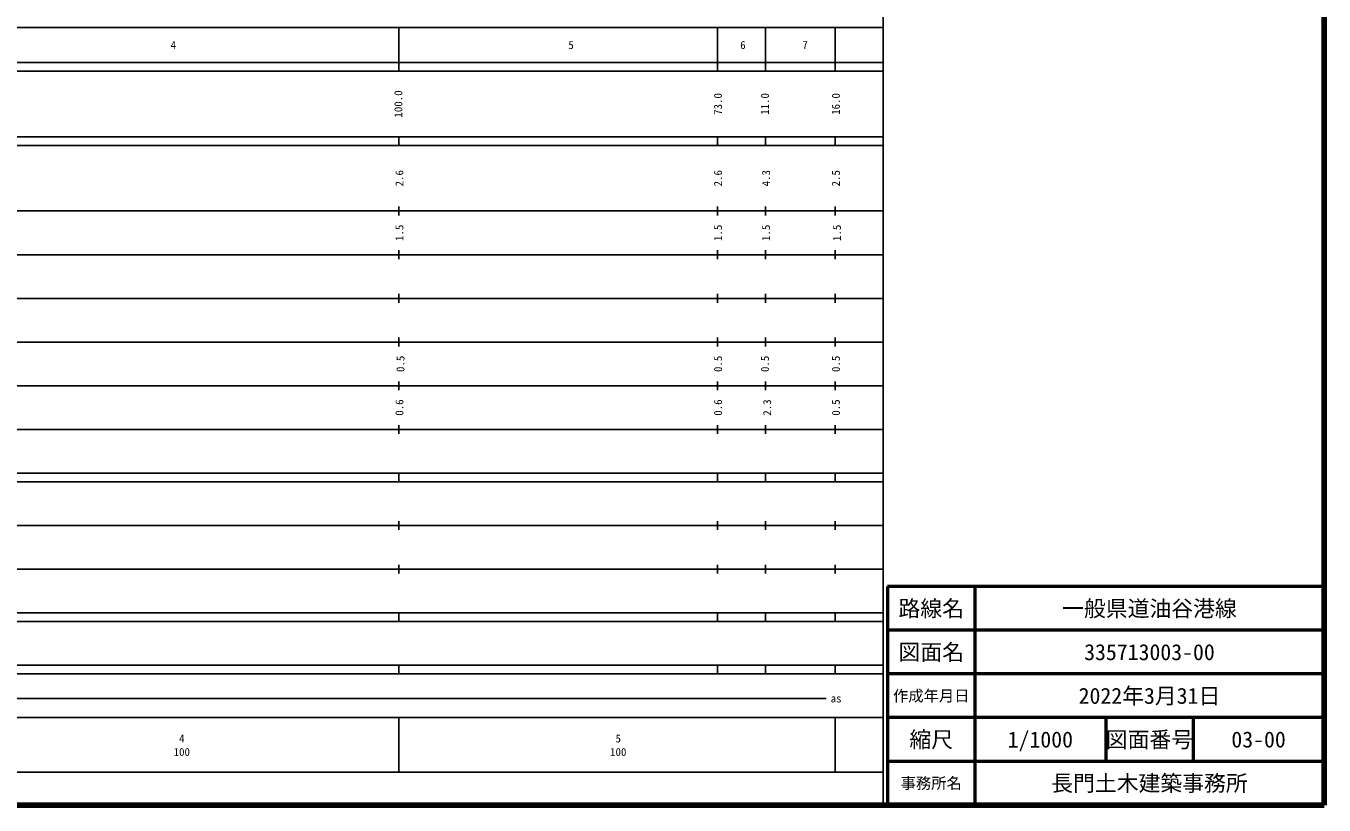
# Model space of a CAD drawing. Units: millimetres on the paper, enlarged 1000 times. Extents: x 40000 to 680000, y 20000 to 380000.
# Drawn here: x 382580 to 680000, y 20000 to 198357 of the extents above; entities that cross this region are included whole.
import ezdxf
from ezdxf.enums import TextEntityAlignment as Align

# ---------------------------------------------------------------- set-up
doc = ezdxf.new("R2010")
doc.units = ezdxf.units.MM
doc.header["$LTSCALE"] = 1000
for name, color, linetype, lineweight in [('M-TTL', 2, 'Continuous', 140), ('M-TTL-BAND', 7, 'Continuous', 25), ('M-TTL-FRAM', 2, 'Continuous', 50), ('M-TTL-LINE', 7, 'Continuous', 50), ('M-TTL-TXT', 7, 'Continuous', 13)]:
    doc.layers.add(name, color=color, linetype=linetype, lineweight=lineweight)
doc.styles.add('ＭＳ ゴシック', font='')
doc.styles.get('ＭＳ ゴシック').set_extended_font_data('MS Gothic')

msp = doc.modelspace()

# ---------------------------------------------------------------- linework, layer by layer
at = {"layer": 'M-TTL'}
for p, q in [((680000, 20000), (680000, 380000)), ((40000, 20000), (680000, 20000))]:
    msp.add_line(p, q, dxfattribs=at)
at = {"layer": 'M-TTL-BAND'}
for p, q in [((579000, 20000), (579000, 370000)), ((68000, 198000), (579000, 198000)), ((468000, 198000), (468000, 188000)), ((541000, 198000), (541000, 188000)), ((552000, 198000), (552000, 188000)), ((568000, 198000), (568000, 188000)), ((40000, 190000), (579000, 190000)), ((40000, 188000), (579000, 188000)), ((40000, 173000), (579000, 173000)), ((468000, 171000), (468000, 173000)), ((541000, 173000), (541000, 171000)), ((552000, 173000), (552000, 171000)), ((568000, 171000), (568000, 173000)), ((40000, 171000), (579000, 171000)), ((40000, 156000), (579000, 156000)), ((468000, 155000), (468000, 157000)), ((541000, 157000), (541000, 155000)), ((552000, 157000), (552000, 155000)), ((568000, 155000), (568000, 157000)), ((46000, 146000), (579000, 146000)), ((468000, 145000), (468000, 147000)), ((541000, 147000), (541000, 145000)), ((552000, 147000), (552000, 145000)), ((568000, 145000), (568000, 147000)), ((468000, 135000), (468000, 137000)), ((541000, 137000), (541000, 135000)), ((552000, 137000), (552000, 135000)), ((568000, 135000), (568000, 137000)), ((52000, 136000), (579000, 136000)), ((46000, 126000), (579000, 126000)), ((468000, 125000), (468000, 127000)), ((541000, 127000), (541000, 125000)), ((552000, 127000), (552000, 125000)), ((568000, 125000), (568000, 127000)), ((52000, 116000), (579000, 116000)), ((468000, 115000), (468000, 117000)), ((541000, 117000), (541000, 115000)), ((552000, 117000), (552000, 115000)), ((568000, 115000), (568000, 117000)), ((46000, 106000), (579000, 106000)), ((468000, 105000), (468000, 107000)), ((541000, 107000), (541000, 105000)), ((552000, 107000), (552000, 105000)), ((568000, 105000), (568000, 107000)), ((40000, 96000), (579000, 96000)), ((468000, 94000), (468000, 96000)), ((541000, 96000), (541000, 94000)), ((552000, 96000), (552000, 94000)), ((568000, 94000), (568000, 96000)), ((40000, 94000), (579000, 94000)), ((49000, 84000), (579000, 84000)), ((468000, 83000), (468000, 85000)), ((541000, 85000), (541000, 83000)), ((552000, 85000), (552000, 83000)), ((568000, 83000), (568000, 85000)), ((468000, 73000), (468000, 75000)), ((541000, 75000), (541000, 73000)), ((552000, 75000), (552000, 73000)), ((568000, 73000), (568000, 75000)), ((40000, 74000), (579000, 74000)), ((40000, 64000), (579000, 64000)), ((468000, 62000), (468000, 64000)), ((541000, 64000), (541000, 62000)), ((552000, 64000), (552000, 62000)), ((568000, 62000), (568000, 64000)), ((40000, 62000), (579000, 62000)), ((40000, 52000), (579000, 52000)), ((468000, 50000), (468000, 52000)), ((541000, 52000), (541000, 50000)), ((552000, 52000), (552000, 50000)), ((568000, 50000), (568000, 52000)), ((40000, 50000), (579000, 50000)), ((70805, 44406), (565903, 44406)), ((40000, 40000), (579000, 40000)), ((468000, 40000), (468000, 27500)), ((568000, 40000), (568000, 27500)), ((68000, 27500), (579000, 27500))]:
    msp.add_line(p, q, dxfattribs=at)
at = {"layer": 'M-TTL-FRAM'}
for p, q in [((680000, 70000), (580000, 70000)), ((580000, 70000), (580000, 20000))]:
    msp.add_line(p, q, dxfattribs=at)
at = {"layer": 'M-TTL-LINE'}
for p, q in [((600000, 70000), (600000, 20000)), ((680000, 60000), (580000, 60000)), ((680000, 50000), (580000, 50000)), ((680000, 40000), (580000, 40000)), ((630000, 40000), (630000, 30000)), ((650000, 40000), (650000, 30000)), ((680000, 30000), (580000, 30000))]:
    msp.add_line(p, q, dxfattribs=at)

# ---------------------------------------------------------------- texts
at = {"layer": 'M-TTL-BAND', "style": 'ＭＳ ゴシック'}
for s, p in [('4', (416349, 194000)), ('5', (507477, 194000)), ('6', (546853, 194000)), ('7', (561104, 194000)), ('as', (568201, 44406)), ('4', (418288, 35238)), ('5', (518288, 35238)), ('100', (418288, 32131)), ('100', (518288, 32131))]:
    msp.add_text(s, height=1833, dxfattribs=at).set_placement(p, align=Align.MIDDLE_CENTER)
for s, p in [('100.0', (467892, 180500)), ('73.0', (541144, 180500)), ('11.0', (551895, 180500)), ('16.0', (568145, 180500)), ('2.6', (468142, 163500)), ('2.6', (541144, 163500)), ('4.3', (552145, 163500)), ('2.5', (568145, 163500)), ('1.5', (468142, 151000)), ('1.5', (541144, 151000)), ('1.5', (552145, 151000)), ('1.5', (568395, 151000)), ('0.5', (468392, 121000)), ('0.5', (541144, 121000)), ('0.5', (551895, 121000)), ('0.5', (568145, 121000)), ('0.6', (468142, 111000)), ('0.6', (541144, 111000)), ('2.3', (552395, 111000)), ('0.5', (568145, 111000))]:
    msp.add_text(s, height=1833, rotation=90, dxfattribs=at).set_placement(p, align=Align.MIDDLE_CENTER)
at = {"layer": 'M-TTL-TXT', "style": 'ＭＳ ゴシック'}
for s, height, p in [('路線名', 3666, (590000, 65000)), ('一般県道油谷港線', 3666, (640000, 65000)), ('図面名', 3666, (590000, 55000)), ('335713003-00', 3666, (640000, 55000)), ('作成年月日', 2566, (590000, 45000)), ('2022年3月31日', 3666, (640000, 45000)), ('縮尺', 3666, (590000, 35000)), ('1/1000', 3666, (615000, 35000)), ('図面番号', 3666, (640000, 35000)), ('03-00', 3666, (665000, 35000)), ('長門土木建築事務所', 3666, (640000, 25000)), ('事務所名', 2566, (590000, 25000))]:
    msp.add_text(s, height=height, dxfattribs=at).set_placement(p, align=Align.MIDDLE_CENTER)

doc.saveas('drawing.dxf')
